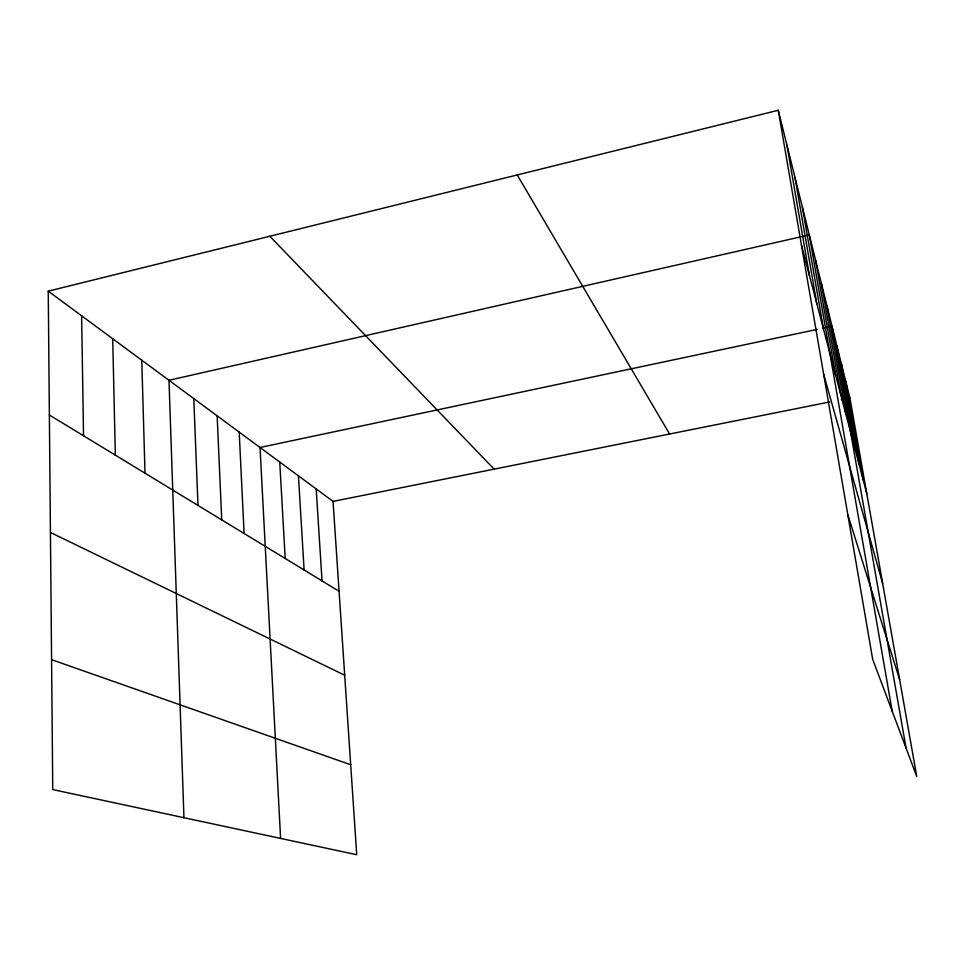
<?xml version="1.0" encoding="UTF-8"?>
<svg xmlns="http://www.w3.org/2000/svg" width="965" height="965" viewBox="0 0 965 965"><rect width="100%" height="100%" fill="white"/><g stroke="black" fill="none" stroke-linecap="round" stroke-linejoin="round"><path stroke-width="1.45" d="M48.25 291.165L333.046 501.39L356.724 854.725L52.749 789.587L48.25 291.165L778.26 110.275L849.888 397.93L916.75 776.499L872.686 659.348L778.26 110.275M817.343 329.367L260.031 447.483L280.598 838.416M823.229 328.124L832.035 326.254L906.087 748.152M333.046 501.39L829.743 401.959M841.251 399.655L849.888 397.93M51.579 659.674L350.693 764.75M50.433 532.463L344.698 675.223M49.372 414.998L339.077 591.268M269.838 236.256L494.14 469.135M517.228 174.954L669.601 434.021M847.813 514.743L899.645 679.637M823.64 374.179L882.673 583.584M801.469 245.267L866.811 493.778M845.798 381.501L863.12 479.714M841.468 364.131L859.2 464.828M836.896 345.747L855.05 449.051M826.884 305.543L845.967 414.492M821.396 283.517L840.973 395.505M815.546 260.019L835.642 375.24M892.203 711.229L809.297 234.917L168.984 380.282L183.953 817.705M802.385 207.173L823.627 329.523M794.955 177.331L816.824 303.637M786.933 145.124L809.454 275.64M316.182 488.941L322.045 580.906M298.438 475.842L304.108 570.001M279.741 462.042L285.194 558.494M239.187 432.103L244.109 533.488M217.149 415.831L221.733 519.87M193.784 398.593L197.982 505.419M141.771 360.198L145.003 473.188M112.712 338.739L115.342 455.142M81.615 315.784L83.545 435.794"/></g></svg>
